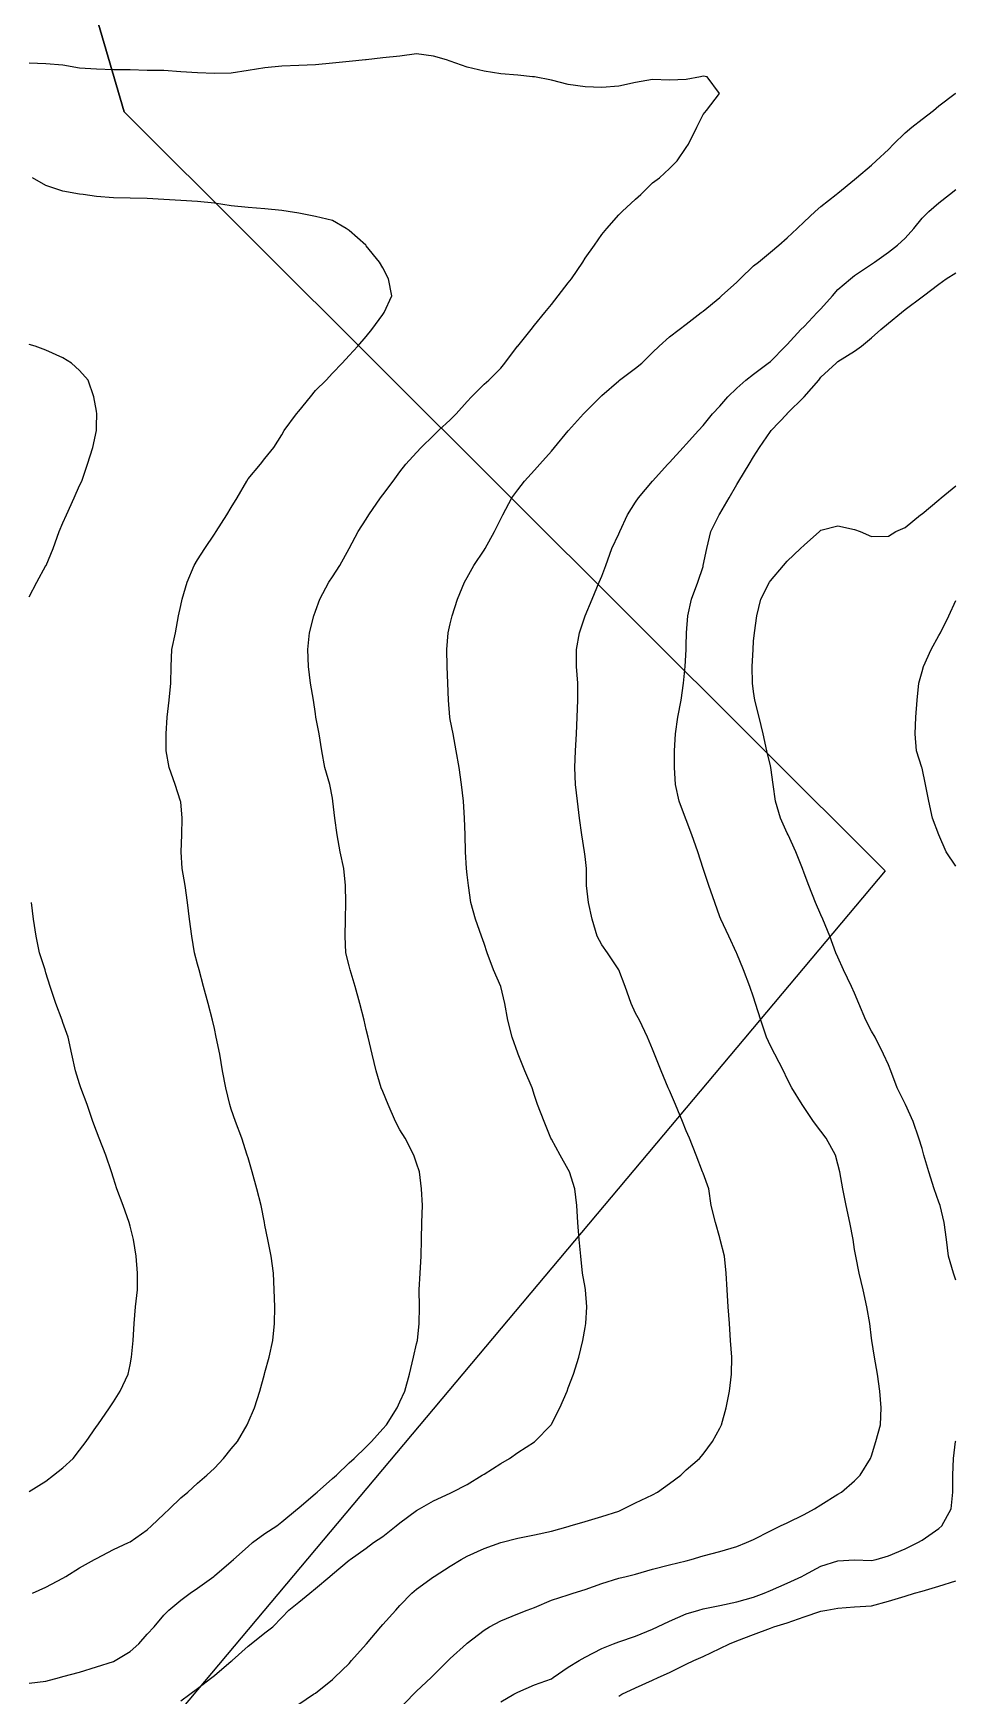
# Model space of a CAD drawing. Extents: x -280806 to 176394, y -263086 to 194114.
# Drawn here: x 121495 to 176394, y -169927 to -71002 of the extents above; entities that cross this region are included whole.
import ezdxf

# ---------------------------------------------------------------- set-up
doc = ezdxf.new("R2010")
doc.units = 0

msp = doc.modelspace()

# ---------------------------------------------------------------- linework, layer by layer
at = {"layer": 'CONTOURS'}
for points in [[(121249.1047, -169180.6421, 463296), (122251.7443, -169050.7058, 463296), (123051.2957, -168838.4431, 463296), (123254.3839, -168790.3457, 463296), (124256.993, -168516.4219, 463296), (125259.6326, -168215.8586, 463296), (126262.2722, -167895.7272, 463296), (126374.9568, -167835.8035, 463296), (127264.9118, -167299.0202, 463296), (127785.053, -166833.1639, 463296), (128267.521, -166259.1646, 463296), (128690.0652, -165830.5243, 463296), (129270.1606, -165139.6646, 463296), (129566.8224, -164827.9152, 463296), (130272.8002, -164239.5902, 463296), (130824.5796, -163825.2756, 463296), (131275.4398, -163518.0982, 463296), (132233.4262, -162822.636, 463296), (132278.0489, -162789.2299, 463296), (133280.6885, -161939.8742, 463296), (133416.2026, -161819.9964, 463296), (134283.3281, -161039.3426, 463296), (134551.613, -160817.3873, 463296), (135285.9372, -160279.2019, 463296), (135984.8741, -159814.7477, 463296), (136288.5768, -159575.9369, 463296), (137224.5871, -158812.1081, 463296), (137291.2164, -158755.1105, 463296), (138293.856, -157892.4046, 463296), (138393.2208, -157809.499, 463296), (139296.4651, -157009.277, 463296), (139543.2007, -156806.8594, 463296), (140299.1047, -156071.6818, 463296), (140592.81, -155804.2198, 463296), (141301.7443, -155112.4457, 463296), (141626.9354, -154801.5802, 463296), (142304.3839, -154038.1781, 463296), (142508.8438, -153798.971, 463296), (143146.7902, -152796.3314, 463296), (143306.993, -152443.5864, 463296), (143606.52, -151793.6918, 463296), (143877.9139, -150791.0522, 463296), (144127.6061, -149788.4431, 463296), (144309.6326, -148994.6525, 463296), (144354.743, -148785.8035, 463296), (144452.6143, -147783.1639, 463296), (144473.0054, -146780.5243, 463296), (144465.8122, -145777.9152, 463296), (144523.907, -144775.2756, 463296), (144580.9351, -143772.636, 463296), (144606.0202, -142769.9964, 463296), (144629.7031, -141767.3873, 463296), (144666.4315, -140764.7477, 463296), (144601.6006, -139762.1081, 463296), (144474.1942, -138759.499, 463296), (144309.6326, -138245.149, 463296), (144143.8214, -137756.8594, 463296), (143618.4682, -136754.2198, 463296), (143306.993, -136251.1778, 463296), (143043.9506, -135751.5802, 463296), (142614.8532, -134748.971, 463296), (142304.3839, -133976.6383, 463296), (142207.3966, -133746.3314, 463296), (141894.3365, -132743.6918, 463296), (141656.2572, -131741.0522, 463296), (141417.0197, -130738.4431, 463296), (141301.7443, -130277.7684, 463296), (141183.4514, -129735.8035, 463296), (140921.6587, -128733.1639, 463296), (140654.1967, -127730.5243, 463296), (140364.972, -126727.9152, 463296), (140299.1047, -126502.0279, 463296), (140094.5534, -125725.2756, 463296), (140052.2472, -124722.636, 463296), (140067.6396, -123719.9964, 463296), (140088.7013, -122717.3873, 463296), (140067.8225, -121714.7477, 463296), (139971.4142, -120712.1081, 463296), (139769.4538, -119709.499, 463296), (139586.6652, -118706.8594, 463296), (139440.5441, -117704.2198, 463296), (139330.938, -116701.5802, 463296), (139296.4651, -116507.8188, 463296), (139141.0476, -115698.971, 463296), (138856.6997, -114696.3314, 463296), (138669.8573, -113693.6918, 463296), (138503.9851, -112691.0522, 463296), (138321.7147, -111688.4431, 463296), (138293.856, -111506.7823, 463296), (138168.9794, -110685.8035, 463296), (137998.8706, -109683.1639, 463296), (137868.1418, -108680.5243, 463296), (137828.335, -107677.9152, 463296), (137929.1933, -106675.2756, 463296), (138200.4043, -105672.636, 463296), (138293.856, -105385.7582, 463296), (138540.1954, -104669.9964, 463296), (139084.873, -103667.3873, 463296), (139296.4651, -103346.3414, 463296), (139742.418, -102664.7477, 463296), (140299.1047, -101666.101, 463296), (140301.1164, -101662.1081, 463296), (140838.7836, -100659.499, 463296), (141301.7443, -99908.3803, 463296), (141456.3694, -99656.8594, 463296), (142168.2602, -98654.2198, 463296), (142304.3839, -98469.9986, 463296), (142911.2712, -97651.5802, 463296), (143306.993, -97106.1406, 463296), (143673.637, -96648.971, 463296), (144309.6326, -95958.2028, 463296), (144582.9468, -95646.3314, 463296), (145312.2722, -94931.1487, 463296), (145618.8401, -94643.6918, 463296), (146314.9118, -94000.5029, 463296), (146660.7379, -93641.0522, 463296), (147317.521, -92920.2612, 463296), (147568.92, -92638.4431, 463296), (148320.1606, -91884.3374, 463296), (148604.9962, -91635.8035, 463296), (149322.8002, -90925.7414, 463296), (149566.2134, -90633.1639, 463296), (150313.0649, -89630.5243, 463296), (150325.4398, -89614.2175, 463296), (151131.209, -88627.9152, 463296), (151328.0489, -88377.4306, 463296), (151938.3804, -87625.2756, 463296), (152330.6885, -87133.6027, 463296), (152740.3702, -86622.636, 463296), (153333.3281, -85854.6619, 463296), (153529.345, -85619.9964, 463296), (154200.7889, -84617.3873, 463296), (154335.9372, -84385.0078, 463296), (154904.8464, -83614.7477, 463296), (155338.5768, -82980.1846, 463296), (155637.3722, -82612.1081, 463296), (156341.2164, -81798.8712, 463296), (156534.2158, -81609.499, 463296), (157343.856, -80879.3506, 463296), (157649.479, -80606.8594, 463296), (158346.4651, -79897.7422, 463296), (158754.1046, -79604.2198, 463296), (159349.1047, -79057.0123, 463296), (159818.8625, -78601.5802, 463296), (160351.7443, -77804.4062, 463296), (160480.8271, -77598.971, 463296), (160989.1421, -76596.3314, 463296), (161354.3839, -75833.7218, 463296), (161557.9598, -75593.6918, 463296), (162334.4683, -74591.0522, 463296), (161607.1241, -73588.4431, 463296), (161354.3839, -73562.5656, 463296), (161199.4846, -73588.4431, 463296), (160351.7443, -73744.8055, 463296), (159349.1047, -73802.3518, 463296), (158346.4651, -73750.0481, 463296), (157343.856, -73941.371, 463296), (156341.2164, -74142.4781, 463296), (155338.5768, -74238.7339, 463296), (154335.9372, -74190.2402, 463296), (153333.3281, -74061.4927, 463296), (152330.6885, -73795.3109, 463296), (151328.0489, -73604.1403, 463296), (151198.6003, -73588.4431, 463296), (150325.4398, -73502.7943, 463296), (149322.8002, -73414.3718, 463296), (148320.1606, -73254.4433, 463296), (147317.521, -73029.257, 463296), (146314.9118, -72663.7714, 463296), (146086.9824, -72585.8035, 463296), (145312.2722, -72367.6886, 463296), (144309.6326, -72222.6953, 463296), (143306.993, -72374.9124, 463296), (142304.3839, -72465.6514, 463296), (141301.7443, -72580.8353, 463296), (141260.5963, -72585.8035, 463296), (140299.1047, -72685.595, 463296), (139296.4651, -72783.8626, 463296), (138293.856, -72879.265, 463296), (137291.2164, -72927.1186, 463296), (136288.5768, -72964.7614, 463296), (135285.9372, -73060.8648, 463296), (134283.3281, -73224.6034, 463296), (133280.6885, -73377.3082, 463296), (132278.0489, -73388.6162, 463296), (131275.4398, -73357.0999, 463296), (130272.8002, -73296.9019, 463296), (129270.1606, -73221.4334, 463296), (128267.521, -73211.0093, 463296), (127264.9118, -73186.6862, 463296), (126262.2722, -73172.4826, 463296), (125259.6326, -73147.367, 463296), (124256.993, -73075.038, 463296), (123254.3839, -72908.7391, 463296), (122251.7443, -72822.6026, 463296), (121249.1047, -72786.2095, 463296)], [(130272.8002, -170231.5315, 460248), (130811.1074, -169841.0522, 460248), (131275.4398, -169491.6295, 460248), (132120.8635, -168838.4431, 460248), (132278.0489, -168716.3707, 460248), (133280.6885, -167874.4522, 460248), (133323.33, -167835.8035, 460248), (134283.3281, -166982.5159, 460248), (134469.7133, -166833.1639, 460248), (135285.9372, -166180.0385, 460248), (135747.7092, -165830.5243, 460248), (136288.5768, -165262.3162, 460248), (136713.4985, -164827.9152, 460248), (137291.2164, -164368.1549, 460248), (137954.1259, -163825.2756, 460248), (138293.856, -163554.095, 460248), (139136.3537, -162822.636, 460248), (139296.4651, -162691.9682, 460248), (140299.1047, -161866.9661, 460248), (140361.0401, -161819.9964, 460248), (141301.7443, -161149.4059, 460248), (141743.2471, -160817.3873, 460248), (142304.3839, -160442.9405, 460248), (143083.8185, -159814.7477, 460248), (143306.993, -159630.7704, 460248), (144309.6326, -158906.9618, 460248), (144487.1482, -158812.1081, 460248), (145312.2722, -158329.884, 460248), (146314.9118, -157863.7534, 460248), (146434.1191, -157809.499, 460248), (147317.521, -157349.6777, 460248), (148204.7938, -156806.8594, 460248), (148320.1606, -156732.4272, 460248), (149322.8002, -156102.1008, 460248), (149836.1443, -155804.2198, 460248), (150325.4398, -155457.5707, 460248), (151328.0489, -154808.4382, 460248), (151337.8634, -154801.5802, 460248), (152310.0535, -153798.971, 460248), (152330.6885, -153762.8827, 460248), (152823.2758, -152796.3314, 460248), (153259.2312, -151793.6918, 460248), (153333.3281, -151608.2515, 460248), (153646.3882, -150791.0522, 460248), (153963.8374, -149788.4431, 460248), (154199.2344, -148785.8035, 460248), (154335.9372, -148020.6946, 460248), (154377.5424, -147783.1639, 460248), (154430.791, -146780.5243, 460248), (154361.327, -145777.9152, 460248), (154335.9372, -145626.9478, 460248), (154183.903, -144775.2756, 460248), (154091.6095, -143772.636, 460248), (153985.9354, -142769.9964, 460248), (153904.188, -141767.3873, 460248), (153842.7098, -140764.7477, 460248), (153734.0791, -139762.1081, 460248), (153408.5832, -138759.499, 460248), (153333.3281, -138604.2948, 460248), (152855.737, -137756.8594, 460248), (152330.6885, -136802.2562, 460248), (152305.7558, -136754.2198, 460248), (151908.1747, -135751.5802, 460248), (151511.7823, -134748.971, 460248), (151328.0489, -134206.1222, 460248), (151183.2079, -133746.3314, 460248), (150758.0119, -132743.6918, 460248), (150345.5261, -131741.0522, 460248), (150325.4398, -131683.3841, 460248), (150001.986, -130738.4431, 460248), (149731.537, -129735.8035, 460248), (149561.6719, -128733.1639, 460248), (149327.0978, -127730.5243, 460248), (149322.8002, -127717.5398, 460248), (148894.2514, -126727.9152, 460248), (148504.9913, -125725.2756, 460248), (148320.1606, -125157.6161, 460248), (148166.8157, -124722.636, 460248), (147805.963, -123719.9964, 460248), (147542.2195, -122717.3873, 460248), (147388.0517, -121714.7477, 460248), (147317.521, -121085.7929, 460248), (147277.1959, -120712.1081, 460248), (147214.6205, -119709.499, 460248), (147192.2482, -118706.8594, 460248), (147166.8888, -117704.2198, 460248), (147103.8562, -116701.5802, 460248), (146976.5412, -115698.971, 460248), (146841.7282, -114696.3314, 460248), (146666.1329, -113693.6918, 460248), (146477.3398, -112691.0522, 460248), (146314.9118, -111844.3483, 460248), (146282.8164, -111688.4431, 460248), (146202.0444, -110685.8035, 460248), (146167.9678, -109683.1639, 460248), (146125.1434, -108680.5243, 460248), (146110.0558, -107677.9152, 460248), (146180.6474, -106675.2756, 460248), (146314.9118, -106144.5274, 460248), (146431.2235, -105672.636, 460248), (146742.6682, -104669.9964, 460248), (147162.012, -103667.3873, 460248), (147317.521, -103377.2482, 460248), (147719.0645, -102664.7477, 460248), (148320.1606, -101766.2887, 460248), (148386.5155, -101662.1081, 460248), (148945.5187, -100659.499, 460248), (149322.8002, -99896.615, 460248), (149435.4847, -99656.8594, 460248), (149984.8867, -98654.2198, 460248), (150325.4398, -98169.3744, 460248), (150730.519, -97651.5802, 460248), (151328.0489, -96991.9625, 460248), (151637.8171, -96648.971, 460248), (152330.6885, -95862.587, 460248), (152509.3622, -95646.3314, 460248), (153333.3281, -94656.5849, 460248), (153343.9351, -94643.6918, 460248), (154244.2229, -93641.0522, 460248), (154335.9372, -93548.3016, 460248), (155244.2107, -92638.4431, 460248), (155338.5768, -92555.5375, 460248), (156341.2164, -91680.3958, 460248), (156391.1122, -91635.8035, 460248), (157343.856, -90936.5923, 460248), (157714.889, -90633.1639, 460248), (158346.4651, -89994.6384, 460248), (158751.3919, -89630.5243, 460248), (159349.1047, -89068.7474, 460248), (159932.9491, -88627.9152, 460248), (160351.7443, -88305.7111, 460248), (161241.3641, -87625.2756, 460248), (161354.3839, -87540.5717, 460248), (162356.993, -86717.0021, 460248), (162458.4914, -86622.636, 460248), (163359.6326, -85814.5198, 460248), (163572.1087, -85619.9964, 460248), (164362.2722, -84850.8641, 460248), (164664.1462, -84617.3873, 460248), (165364.9118, -84029.5805, 460248), (165865.1191, -83614.7477, 460248), (166367.521, -83168.5205, 460248), (166954.7182, -82612.1081, 460248), (167370.1606, -82232.693, 460248), (168031.0889, -81609.499, 460248), (168372.8002, -81319.4208, 460248), (169274.9472, -80606.8594, 460248), (169375.4398, -80523.9538, 460248), (170378.0489, -79695.5074, 460248), (170485.9176, -79604.2198, 460248), (171380.6885, -78854.9299, 460248), (171657.6298, -78601.5802, 460248), (172383.3281, -77914.0428, 460248), (172698.0036, -77598.971, 460248), (173385.9372, -76925.6069, 460248), (173787.3283, -76596.3314, 460248), (174388.5768, -76116.9115, 460248), (175076.358, -75593.6918, 460248), (175391.2164, -75328.3025, 460248), (176359.5355, -74591.0522, 460248), (176393.856, -74565.0528, 460248)], [(121458.0451, -163825.2756, 466344), (122251.7443, -163472.8049, 466344), (123254.3839, -162931.8458, 466344), (123438.1478, -162822.636, 466344), (124256.993, -162324.9281, 466344), (125148.1978, -161819.9964, 466344), (125259.6326, -161758.3963, 466344), (126262.2722, -161226.9775, 466344), (127161.4627, -160817.3873, 466344), (127264.9118, -160769.9604, 466344), (128267.521, -160044.6583, 466344), (128540.9875, -159814.7477, 466344), (129270.1606, -159123.3394, 466344), (129613.1825, -158812.1081, 466344), (130272.8002, -158151.6674, 466344), (130686.9319, -157809.499, 466344), (131275.4398, -157274.2702, 466344), (131826.3658, -156806.8594, 466344), (132278.0489, -156392.2399, 466344), (132813.5215, -155804.2198, 466344), (133280.6885, -155224.8254, 466344), (133640.8706, -154801.5802, 466344), (134228.3726, -153798.971, 466344), (134283.3281, -153670.1016, 466344), (134658.4759, -152796.3314, 466344), (134975.6203, -151793.6918, 466344), (135255.1524, -150791.0522, 466344), (135285.9372, -150684.2808, 466344), (135544.3162, -149788.4431, 466344), (135749.6904, -148785.8035, 466344), (135857.5286, -147783.1639, 466344), (135879.9314, -146780.5243, 466344), (135842.0753, -145777.9152, 466344), (135790.6555, -144775.2756, 466344), (135648.3444, -143772.636, 466344), (135458.9112, -142769.9964, 466344), (135285.9372, -141928.1998, 466344), (135256.3716, -141767.3873, 466344), (135050.8754, -140764.7477, 466344), (134793.0146, -139762.1081, 466344), (134516.5001, -138759.499, 466344), (134283.3281, -137920.1102, 466344), (134234.2553, -137756.8594, 466344), (133914.3067, -136754.2198, 466344), (133538.7931, -135751.5802, 466344), (133280.6885, -135026.7658, 466344), (133184.4936, -134748.971, 466344), (132946.5972, -133746.3314, 466344), (132765.0583, -132743.6918, 466344), (132603.6972, -131741.0522, 466344), (132388.7522, -130738.4431, 466344), (132278.0489, -130218.0886, 466344), (132167.8637, -129735.8035, 466344), (131895.7078, -128733.1639, 466344), (131629.2821, -127730.5243, 466344), (131369.8668, -126727.9152, 466344), (131275.4398, -126391.7208, 466344), (131096.2478, -125725.2756, 466344), (130941.3485, -124722.636, 466344), (130803.7313, -123719.9964, 466344), (130676.203, -122717.3873, 466344), (130544.7732, -121714.7477, 466344), (130356.3458, -120712.1081, 466344), (130290.8138, -119709.499, 466344), (130334.1259, -118706.8594, 466344), (130364.0268, -117704.2198, 466344), (130272.8002, -116744.0388, 466344), (130267.9234, -116701.5802, 466344), (129945.5974, -115698.971, 466344), (129577.6733, -114696.3314, 466344), (129404.9126, -113693.6918, 466344), (129406.8024, -112691.0522, 466344), (129455.479, -111688.4431, 466344), (129587.9755, -110685.8035, 466344), (129676.6114, -109683.1639, 466344), (129702.5194, -108680.5243, 466344), (129745.2828, -107677.9152, 466344), (129953.4002, -106675.2756, 466344), (130132.7141, -105672.636, 466344), (130272.8002, -105057.0924, 466344), (130349.9755, -104669.9964, 466344), (130648.7405, -103667.3873, 466344), (131079.2705, -102664.7477, 466344), (131275.4398, -102340.1662, 466344), (131700.209, -101662.1081, 466344), (132278.0489, -100814.7946, 466344), (132385.5823, -100659.499, 466344), (133019.3834, -99656.8594, 466344), (133280.6885, -99214.4117, 466344), (133621.333, -98654.2198, 466344), (134206.6099, -97651.5802, 466344), (134283.3281, -97524.509, 466344), (135015.9758, -96648.971, 466344), (135285.9372, -96309.881, 466344), (135812.6621, -95646.3314, 466344), (136288.5768, -94905.6979, 466344), (136436.6791, -94643.6918, 466344), (137157.0739, -93641.0522, 466344), (137291.2164, -93481.2456, 466344), (137991.6773, -92638.4431, 466344), (138293.856, -92263.3258, 466344), (138929.4554, -91635.8035, 466344), (139296.4651, -91219.9039, 466344), (139873.4515, -90633.1639, 466344), (140299.1047, -90173.617, 466344), (140807.3282, -89630.5243, 466344), (141301.7443, -89046.0398, 466344), (141635.5308, -88627.9152, 466344), (142304.3839, -87736.7714, 466344), (142384.5768, -87625.2756, 466344), (142826.6892, -86622.636, 466344), (142628.6911, -85619.9964, 466344), (142304.3839, -84956.3858, 466344), (142104.8314, -84617.3873, 466344), (141301.7443, -83642.2102, 466344), (141277.9394, -83614.7477, 466344), (140299.1047, -82742.6539, 466344), (140115.3408, -82612.1081, 466344), (139296.4651, -82135.7057, 466344), (138293.856, -81906.7704, 466344), (137291.2164, -81709.8086, 466344), (136663.8466, -81609.499, 466344), (136288.5768, -81554.2692, 466344), (135285.9372, -81444.3583, 466344), (134283.3281, -81369.9871, 466344), (133280.6885, -81280.8636, 466344), (132278.0489, -81115.662, 466344), (131275.4398, -81011.6642, 466344), (130272.8002, -80954.3314, 466344), (129270.1606, -80899.5588, 466344), (128267.521, -80828.327, 466344), (127264.9118, -80809.9171, 466344), (126262.2722, -80790.5623, 466344), (125259.6326, -80724.695, 466344), (124475.8699, -80606.8594, 466344), (124256.993, -80575.6783, 466344), (123254.3839, -80406.8496, 466344), (122251.7443, -80054.3179, 466344), (121447.8953, -79604.2198, 466344)], [(137291.2164, -170429.682, 457200), (138176.447, -169841.0522, 457200), (138293.856, -169764.1817, 457200), (139296.4651, -168967.7088, 457200), (139423.5362, -168838.4431, 457200), (140299.1047, -168000.2736, 457200), (140437.8802, -167835.8035, 457200), (141301.7443, -166853.616, 457200), (141318.5083, -166833.1639, 457200), (142172.7103, -165830.5243, 457200), (142304.3839, -165696.4428, 457200), (143077.4786, -164827.9152, 457200), (143306.993, -164563.5926, 457200), (144031.8379, -163825.2756, 457200), (144309.6326, -163575.1262, 457200), (145312.2722, -162845.2522, 457200), (145348.2082, -162822.636, 457200), (146314.9118, -162224.5879, 457200), (146961.9718, -161819.9964, 457200), (147317.521, -161623.3699, 457200), (148320.1606, -161174.9482, 457200), (149316.125, -160817.3873, 457200), (149322.8002, -160815.1013, 457200), (150325.4398, -160541.147, 457200), (151328.0489, -160358.4804, 457200), (152330.6885, -160142.9563, 457200), (153333.3281, -159853.3049, 457200), (153454.547, -159814.7477, 457200), (154335.9372, -159560.8493, 457200), (155338.5768, -159265.9858, 457200), (156341.2164, -158937.0151, 457200), (156627.6674, -158812.1081, 457200), (157343.856, -158450.341, 457200), (158346.4651, -157968.3607, 457200), (158646.6931, -157809.499, 457200), (159349.1047, -157306.4266, 457200), (160025.5474, -156806.8594, 457200), (160351.7443, -156486.606, 457200), (161137.7626, -155804.2198, 457200), (161354.3839, -155553.8266, 457200), (161926.585, -154801.5802, 457200), (162356.993, -153995.6585, 457200), (162444.9888, -153798.971, 457200), (162734.0306, -152796.3314, 457200), (162929.9256, -151793.6918, 457200), (163038.6173, -150791.0522, 457200), (163073.9741, -149788.4431, 457200), (162997.9265, -148785.8035, 457200), (162928.2187, -147783.1639, 457200), (162856.6822, -146780.5243, 457200), (162792.8266, -145777.9152, 457200), (162734.4878, -144775.2756, 457200), (162627.8993, -143772.636, 457200), (162380.9808, -142769.9964, 457200), (162356.993, -142686.1459, 457200), (162087.0012, -141767.3873, 457200), (161836.8518, -140764.7477, 457200), (161697.985, -139762.1081, 457200), (161354.3839, -138835.8818, 457200), (161327.7139, -138759.499, 457200), (160948.055, -137756.8594, 457200), (160543.1282, -136754.2198, 457200), (160351.7443, -136307.7182, 457200), (160123.7539, -135751.5802, 457200), (159709.805, -134748.971, 457200), (159349.1047, -133905.9247, 457200), (159281.7439, -133746.3314, 457200), (158862.2477, -132743.6918, 457200), (158465.3371, -131741.0522, 457200), (158346.4651, -131454.6012, 457200), (158045.0789, -130738.4431, 457200), (157577.1194, -129735.8035, 457200), (157343.856, -129304.9992, 457200), (157069.8103, -128733.1639, 457200), (156719.6866, -127730.5243, 457200), (156341.2164, -126741.0216, 457200), (156334.8156, -126727.9152, 457200), (155663.707, -125725.2756, 457200), (155338.5768, -125252.4089, 457200), (155061.3612, -124722.636, 457200), (154755.5554, -123719.9964, 457200), (154530.1862, -122717.3873, 457200), (154420.5802, -121714.7477, 457200), (154421.1288, -120712.1081, 457200), (154335.9372, -119989.6406, 457200), (154303.3236, -119709.499, 457200), (154148.2718, -118706.8594, 457200), (154011.3557, -117704.2198, 457200), (153889.8624, -116701.5802, 457200), (153758.8594, -115698.971, 457200), (153731.0311, -114696.3314, 457200), (153769.1616, -113693.6918, 457200), (153823.416, -112691.0522, 457200), (153871.7878, -111688.4431, 457200), (153908.6381, -110685.8035, 457200), (153898.9454, -109683.1639, 457200), (153829.6034, -108680.5243, 457200), (153833.6268, -107677.9152, 457200), (154001.0839, -106675.2756, 457200), (154333.8646, -105672.636, 457200), (154335.9372, -105668.3688, 457200), (154749.4898, -104669.9964, 457200), (155182.1839, -103667.3873, 457200), (155338.5768, -103308.6986, 457200), (155566.933, -102664.7477, 457200), (155936.381, -101662.1081, 457200), (156341.2164, -100786.1434, 457200), (156400.439, -100659.499, 457200), (156868.6728, -99656.8594, 457200), (157343.856, -98909.3678, 457200), (157520.4266, -98654.2198, 457200), (158346.1603, -97651.5802, 457200), (158346.4651, -97651.2144, 457200), (159253.0013, -96648.971, 457200), (159349.1047, -96540.6146, 457200), (160174.1374, -95646.3314, 457200), (160351.7443, -95459.489, 457200), (161075.7358, -94643.6918, 457200), (161354.3839, -94342.8847, 457200), (161925.8534, -93641.0522, 457200), (162356.993, -93185.681, 457200), (162823.3066, -92638.4431, 457200), (163359.6326, -92117.5399, 457200), (163909.0346, -91635.8035, 457200), (164362.2722, -91294.397, 457200), (165231.1046, -90633.1639, 457200), (165364.9118, -90532.4885, 457200), (166259.6827, -89630.5243, 457200), (166367.521, -89524.6063, 457200), (167183.6839, -88627.9152, 457200), (167370.1606, -88444.7609, 457200), (168142.6457, -87625.2756, 457200), (168372.8002, -87392.6522, 457200), (169053.1138, -86622.636, 457200), (169375.4398, -86254.4071, 457200), (170129.0578, -85619.9964, 457200), (170378.0489, -85421.724, 457200), (171380.6885, -84742.4772, 457200), (171567.0737, -84617.3873, 457200), (172383.3281, -84028.4222, 457200), (172921.0562, -83614.7477, 457200), (173385.9372, -83197.0802, 457200), (173901.1406, -82612.1081, 457200), (174388.5768, -82007.2934, 457200), (174801.3979, -81609.499, 457200), (175391.2164, -81099.2333, 457200), (176015.4163, -80606.8594, 457200), (176393.856, -80293.4945, 457200)], [(143306.993, -170690.4994, 454152), (144133.1839, -169841.0522, 454152), (144309.6326, -169660.2449, 454152), (145182.6103, -168838.4431, 454152), (145312.2722, -168707.501, 454152), (146188.8161, -167835.8035, 454152), (146314.9118, -167709.1896, 454152), (147269.2102, -166833.1639, 454152), (147317.521, -166792.4122, 454152), (148320.1606, -166030.2598, 454152), (148654.4347, -165830.5243, 454152), (149322.8002, -165476.682, 454152), (150325.4398, -165053.3758, 454152), (150891.0571, -164827.9152, 454152), (151328.0489, -164672.9854, 454152), (152330.6885, -164247.4846, 454152), (153333.3281, -163920.1903, 454152), (153627.1858, -163825.2756, 454152), (154335.9372, -163599.2054, 454152), (155338.5768, -163240.5473, 454152), (156341.2164, -162930.84, 454152), (156787.3826, -162822.636, 454152), (157343.856, -162685.1712, 454152), (158346.4651, -162396.0684, 454152), (159349.1047, -162136.3788, 454152), (160351.7443, -161897.6899, 454152), (160641.3043, -161819.9964, 454152), (161354.3839, -161592.4327, 454152), (162356.993, -161335.6997, 454152), (163359.6326, -161039.8608, 454152), (163941.0386, -160817.3873, 454152), (164362.2722, -160624.6622, 454152), (165364.9118, -160106.7766, 454152), (165956.1324, -159814.7477, 454152), (166367.521, -159640.0363, 454152), (167370.1606, -159132.331, 454152), (167991.6782, -158812.1081, 454152), (168372.8002, -158561.6539, 454152), (169375.4398, -157939.1609, 454152), (169599.4982, -157809.499, 454152), (170378.0489, -157129.0939, 454152), (170709.6408, -156806.8594, 454152), (171323.569, -155804.2198, 454152), (171380.6885, -155651.8502, 454152), (171645.011, -154801.5802, 454152), (171905.8284, -153798.971, 454152), (171951.0302, -152796.3314, 454152), (171876.4152, -151793.6918, 454152), (171728.8006, -150791.0522, 454152), (171562.2578, -149788.4431, 454152), (171399.4946, -148785.8035, 454152), (171380.6885, -148640.7797, 454152), (171273.7037, -147783.1639, 454152), (171095.8224, -146780.5243, 454152), (170878.7438, -145777.9152, 454152), (170652.186, -144775.2756, 454152), (170449.0063, -143772.636, 454152), (170378.0489, -143371.5497, 454152), (170285.0849, -142769.9964, 454152), (170084.6789, -141767.3873, 454152), (169869.9168, -140764.7477, 454152), (169671.6444, -139762.1081, 454152), (169491.8429, -138759.499, 454152), (169375.4398, -138288.2477, 454152), (169236.7558, -137756.8594, 454152), (168688.6034, -136754.2198, 454152), (168372.8002, -136328.3227, 454152), (167935.9913, -135751.5802, 454152), (167370.1606, -134930.8757, 454152), (167250.4351, -134748.971, 454152), (166641.5971, -133746.3314, 454152), (166367.521, -133222.5936, 454152), (166138.7686, -132743.6918, 454152), (165619.5113, -131741.0522, 454152), (165364.9118, -131260.596, 454152), (165129.911, -130738.4431, 454152), (164794.5396, -129735.8035, 454152), (164479.5898, -128733.1639, 454152), (164362.2722, -128367.282, 454152), (164141.4751, -127730.5243, 454152), (163764.1022, -126727.9152, 454152), (163359.6326, -125755.908, 454152), (163345.2766, -125725.2756, 454152), (162883.8398, -124722.636, 454152), (162419.2332, -123719.9964, 454152), (162356.993, -123576.8014, 454152), (162047.5601, -122717.3873, 454152), (161700.8196, -121714.7477, 454152), (161359.2912, -120712.1081, 454152), (161354.3839, -120697.6606, 454152), (161047.5418, -119709.499, 454152), (160686.2623, -118706.8594, 454152), (160351.7443, -117811.8142, 454152), (160304.1041, -117704.2198, 454152), (159928.8343, -116701.5802, 454152), (159710.8718, -115698.971, 454152), (159664.847, -114696.3314, 454152), (159654.301, -113693.6918, 454152), (159718.0651, -112691.0522, 454152), (159854.7984, -111688.4431, 454152), (160048.895, -110685.8035, 454152), (160188.7982, -109683.1639, 454152), (160286.1209, -108680.5243, 454152), (160342.5698, -107677.9152, 454152), (160351.7443, -107452.9728, 454152), (160377.3475, -106675.2756, 454152), (160450.3776, -105672.636, 454152), (160674.0094, -104669.9964, 454152), (161035.6546, -103667.3873, 454152), (161354.3839, -102726.5306, 454152), (161369.8678, -102664.7477, 454152), (161573.2303, -101662.1081, 454152), (161824.8122, -100659.499, 454152), (162323.4955, -99656.8594, 454152), (162356.993, -99605.1043, 454152), (162908.8334, -98654.2198, 454152), (163359.6326, -97855.6742, 454152), (163487.2524, -97651.5802, 454152), (164096.7, -96648.971, 454152), (164362.2722, -96211.9793, 454152), (164723.826, -95646.3314, 454152), (165364.9118, -94696.2089, 454152), (165408.6506, -94643.6918, 454152), (166352.9515, -93641.0522, 454152), (166367.521, -93626.9095, 454152), (167363.1502, -92638.4431, 454152), (167370.1606, -92631.1889, 454152), (168242.3458, -91635.8035, 454152), (168372.8002, -91474.6253, 454152), (169268.6988, -90633.1639, 454152), (169375.4398, -90528.5261, 454152), (170378.0489, -89924.7173, 454152), (170777.154, -89630.5243, 454152), (171380.6885, -89119.1309, 454152), (171929.9076, -88627.9152, 454152), (172383.3281, -88256.5164, 454152), (173163.8294, -87625.2756, 454152), (173385.9372, -87449.8632, 454152), (174388.5768, -86692.0085, 454152), (174480.9617, -86622.636, 454152), (175391.2164, -85932.8126, 454152), (175828.4825, -85619.9964, 454152), (176393.856, -85249.7558, 454152)], [(121249.1047, -104532.8669, 469392), (121708.987, -103667.3873, 469392), (122251.7443, -102676.0558, 469392), (122257.2307, -102664.7477, 469392), (122678.891, -101662.1081, 469392), (123030.0511, -100659.499, 469392), (123254.3839, -100132.5302, 469392), (123464.3911, -99656.8594, 469392), (123940.001, -98654.2198, 469392), (124256.993, -97918.7983, 469392), (124386.7769, -97651.5802, 469392), (124714.315, -96648.971, 469392), (125033.5625, -95646.3314, 469392), (125250.3362, -94643.6918, 469392), (125259.6326, -94385.6482, 469392), (125288.9239, -93641.0522, 469392), (125259.6326, -93484.0802, 469392), (125100.6794, -92638.4431, 469392), (124757.2918, -91635.8035, 469392), (124256.993, -91079.3606, 469392), (123768.0024, -90633.1639, 469392), (123254.3839, -90306.7536, 469392), (122251.7443, -89856.5945, 469392), (121615.8096, -89630.5243, 469392), (121249.1047, -89516.6815, 469392)], [(176393.856, -145192.943, 451104), (176258.7686, -144775.2756, 451104), (175970.245, -143772.636, 451104), (175844.4845, -142769.9964, 451104), (175696.8698, -141767.3873, 451104), (175460.5889, -140764.7477, 451104), (175391.2164, -140563.5187, 451104), (175117.9022, -139762.1081, 451104), (174796.5211, -138759.499, 451104), (174500.6518, -137756.8594, 451104), (174388.5768, -137364.216, 451104), (174200.5762, -136754.2198, 451104), (173861.029, -135751.5802, 451104), (173406.054, -134748.971, 451104), (173385.9372, -134704.897, 451104), (172899.8422, -133746.3314, 451104), (172529.8759, -132743.6918, 451104), (172383.3281, -132383.6926, 451104), (172087.855, -131741.0522, 451104), (171589.446, -130738.4431, 451104), (171380.6885, -130377.2551, 451104), (171033.887, -129735.8035, 451104), (170621.6146, -128733.1639, 451104), (170378.0489, -128121.7351, 451104), (170197.0282, -127730.5243, 451104), (169715.6575, -126727.9152, 451104), (169375.4398, -125979.4178, 451104), (169258.0308, -125725.2756, 451104), (168907.7242, -124722.636, 451104), (168482.833, -123719.9964, 451104), (168372.8002, -123468.7498, 451104), (168054.5585, -122717.3873, 451104), (167658.288, -121714.7477, 451104), (167370.1606, -120971.5843, 451104), (167272.1064, -120712.1081, 451104), (166874.7386, -119709.499, 451104), (166412.2656, -118706.8594, 451104), (166367.521, -118601.9167, 451104), (165965.185, -117704.2198, 451104), (165669.407, -116701.5802, 451104), (165523.8041, -115698.971, 451104), (165390.9113, -114696.3314, 451104), (165364.9118, -114584.5003, 451104), (165161.0006, -113693.6918, 451104), (164934.5647, -112691.0522, 451104), (164688.3168, -111688.4431, 451104), (164440.5754, -110685.8035, 451104), (164362.2722, -110178.9516, 451104), (164291.4062, -109683.1639, 451104), (164281.3783, -108680.5243, 451104), (164328.4699, -107677.9152, 451104), (164362.2722, -107172.313, 451104), (164420.1842, -106675.2756, 451104), (164549.1756, -105672.636, 451104), (164802.7692, -104669.9964, 451104), (165315.0161, -103667.3873, 451104), (165364.9118, -103586.219, 451104), (166146.7543, -102664.7477, 451104), (166367.521, -102410.9407, 451104), (167153.4173, -101662.1081, 451104), (167370.1606, -101456.2462, 451104), (168288.7058, -100659.499, 451104), (168372.8002, -100565.1329, 451104), (169375.4398, -100310.8687, 451104), (170378.0489, -100533.2813, 451104), (170696.6868, -100659.499, 451104), (171380.6885, -100942.7191, 451104), (172383.3281, -100921.9318, 451104), (172827.0559, -100659.499, 451104), (173385.9372, -100415.9028, 451104), (174301.8612, -99656.8594, 451104), (174388.5768, -99603.6413, 451104), (175391.2164, -98760.473, 451104), (175517.7694, -98654.2198, 451104), (176393.856, -97938.8846, 451104)], [(176393.856, -120555.5018, 448056), (175816.1076, -119709.499, 448056), (175392.6794, -118706.8594, 448056), (175391.2164, -118703.3846, 448056), (175009.6373, -117704.2198, 448056), (174784.6339, -116701.5802, 448056), (174600.4738, -115698.971, 448056), (174388.5768, -114723.4891, 448056), (174380.3167, -114696.3314, 448056), (174065.7022, -113693.6918, 448056), (173978.316, -112691.0522, 448056), (174012.9718, -111688.4431, 448056), (174092.0064, -110685.8035, 448056), (174193.3829, -109683.1639, 448056), (174388.5768, -108982.1849, 448056), (174476.9078, -108680.5243, 448056), (174923.9885, -107677.9152, 448056), (175391.2164, -106840.3858, 448056), (175479.2426, -106675.2756, 448056), (175987.9234, -105672.636, 448056), (176393.856, -104745.9221, 448056)], [(121249.1047, -157775.849, 469392), (122251.7443, -157152.0758, 469392), (122707.4508, -156806.8594, 469392), (123254.3839, -156361.4551, 469392), (123874.9872, -155804.2198, 469392), (124256.993, -155322.1481, 469392), (124652.1358, -154801.5802, 469392), (125259.6326, -153907.3579, 469392), (125344.9157, -153798.971, 469392), (126038.5186, -152796.3314, 469392), (126262.2722, -152446.2077, 469392), (126674.8495, -151793.6918, 469392), (127146.1618, -150791.0522, 469392), (127264.9118, -150241.8636, 469392), (127348.9452, -149788.4431, 469392), (127435.5084, -148785.8035, 469392), (127497.4438, -147783.1639, 469392), (127577.8805, -146780.5243, 469392), (127701.5988, -145777.9152, 469392), (127699.4652, -144775.2756, 469392), (127623.9053, -143772.636, 469392), (127468.0915, -142769.9964, 469392), (127264.9118, -141977.7907, 469392), (127211.1756, -141767.3873, 469392), (126853.0966, -140764.7477, 469392), (126466.7016, -139762.1081, 469392), (126262.2722, -139133.4886, 469392), (126150.624, -138759.499, 469392), (125813.6371, -137756.8594, 469392), (125412.6422, -136754.2198, 469392), (125259.6326, -136325.61, 469392), (125034.355, -135751.5802, 469392), (124698.4958, -134748.971, 469392), (124328.5906, -133746.3314, 469392), (124256.993, -133522.4558, 469392), (124005.8378, -132743.6918, 469392), (123792.0511, -131741.0522, 469392), (123580.337, -130738.4431, 469392), (123254.3839, -129862.7527, 469392), (123207.0485, -129735.8035, 469392), (122843.0258, -128733.1639, 469392), (122496.8645, -127730.5243, 469392), (122251.7443, -126916.6169, 469392), (122196.1183, -126727.9152, 469392), (121874.1276, -125725.2756, 469392), (121664.73, -124722.636, 469392), (121512.0557, -123719.9964, 469392), (121388.5202, -122717.3873, 469392)], [(149322.8002, -170292.9487, 451104), (150090.5609, -169841.0522, 451104), (150325.4398, -169714.1335, 451104), (151328.0489, -169284.0607, 451104), (152330.6885, -168912.3876, 451104), (152438.4048, -168838.4431, 451104), (153333.3281, -168222.107, 451104), (153990.8426, -167835.8035, 451104), (154335.9372, -167628.2652, 451104), (155338.5768, -167107.2096, 451104), (156022.3956, -166833.1639, 451104), (156341.2164, -166713.3166, 451104), (157343.856, -166375.6591, 451104), (158346.4651, -165973.9022, 451104), (158645.4739, -165830.5243, 451104), (159349.1047, -165493.6594, 451104), (160351.7443, -165062.215, 451104), (161106.7644, -164827.9152, 451104), (161354.3839, -164756.1348, 451104), (162356.993, -164561.1542, 451104), (163359.6326, -164332.5238, 451104), (164362.2722, -164055.552, 451104), (164999.0299, -163825.2756, 451104), (165364.9118, -163663.9145, 451104), (166367.521, -163234.4513, 451104), (167243.3942, -162822.636, 451104), (167370.1606, -162749.7583, 451104), (168372.8002, -162218.6748, 451104), (169375.4398, -161907.1692, 451104), (170378.0489, -161842.8259, 451104), (171380.6885, -161885.8027, 451104), (171652.6006, -161819.9964, 451104), (172383.3281, -161609.6234, 451104), (173385.9372, -161178.4534, 451104), (174146.5656, -160817.3873, 451104), (174388.5768, -160666.3894, 451104), (175391.2164, -159969.4946, 451104), (175562.4226, -159814.7477, 451104), (176125.7844, -158812.1081, 451104), (176214.6946, -157809.499, 451104), (176222.1317, -156806.8594, 451104), (176260.5365, -155804.2198, 451104), (176382.6698, -154801.5802, 451104), (176393.856, -154752.8122, 451104)], [(156341.2164, -169943.5565, 448056), (156519.7682, -169841.0522, 448056), (157343.856, -169456.8214, 448056), (158346.4651, -168998.3412, 448056), (158681.105, -168838.4431, 448056), (159349.1047, -168538.5199, 448056), (160351.7443, -168053.8574, 448056), (160812.6629, -167835.8035, 448056), (161354.3839, -167599.7054, 448056), (162356.993, -167114.2505, 448056), (162920.5073, -166833.1639, 448056), (163359.6326, -166652.448, 448056), (164362.2722, -166273.3987, 448056), (165364.9118, -165904.987, 448056), (165573.395, -165830.5243, 448056), (166367.521, -165591.5002, 448056), (167370.1606, -165236.5301, 448056), (168372.8002, -164899.8175, 448056), (168725.4538, -164827.9152, 448056), (169375.4398, -164712.0302, 448056), (170378.0489, -164641.1642, 448056), (171380.6885, -164572.8586, 448056), (172383.3281, -164303.0191, 448056), (173385.9372, -164001.7548, 448056), (173934.5772, -163825.2756, 448056), (174388.5768, -163699.8809, 448056), (175391.2164, -163415.6854, 448056), (176393.856, -163082.4475, 448056)]]:
    msp.add_polyline3d(points, dxfattribs=at)
at = {"layer": 'PARCELS'}
for points in [[(68443.0229, 38760.9893, 0), (84885.9466, 1999.3966, 0), (109920.085, -17728.753, 0), (126896.4391, -75683.1202, 0), (172191.2431, -120838.8439, 0), (67372.9615, -245649.9024, 0), (26524.1227, -215612.6854, 0), (39668.2265, -181604.5339, 0), (68003.867, -154411.4057, 0), (25137.5266, -117784.7784, 0), (67478.1785, -79526.4043, 0), (72411.1226, -55150.0243, 0), (57066.8201, 27723.4193, 0), (32922.6367, 53882.0868, 0), (68443.0229, 38760.9893, 0)], [(172191.2431, -120838.8439, 0), (126896.4391, -75683.1202, 0), (109920.085, -17728.753, 0), (84885.9466, 1999.3966, 0), (68443.0229, 38760.9893, 0), (75623.989, 38757.606, 0), (79059.4812, 38755.7467, 0)]]:
    msp.add_polyline3d(points, dxfattribs=at)

doc.saveas('drawing.dxf')
